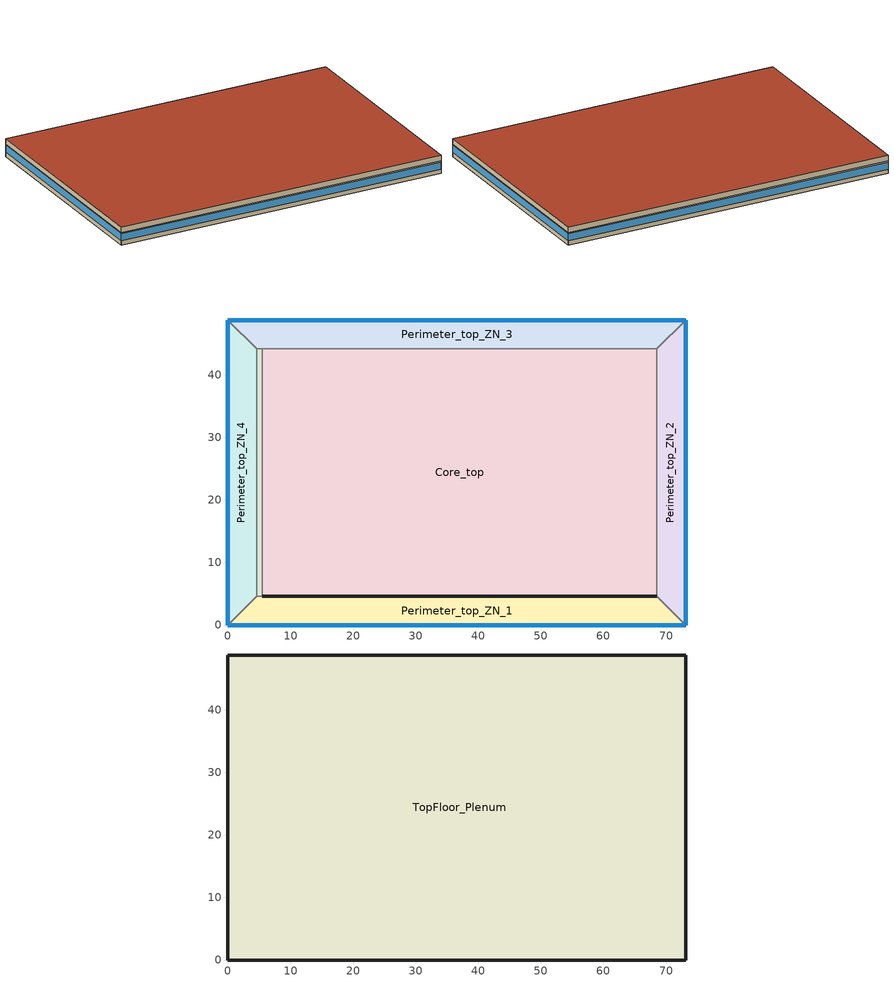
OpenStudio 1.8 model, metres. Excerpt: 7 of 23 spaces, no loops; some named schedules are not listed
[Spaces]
DataCenter_top_ZN_6
 floor adiabatic (Floor Adiabatic construction): 5.49,44.16 5.49,4.57 4.57,4.57 4.57,44.16 z33.54
 wall to Perimeter_top_ZN_4: 4.57,44.16 4.57,4.57 z33.54:36.28
 wall to Core_top: 5.49,4.57 5.49,44.16 z33.54:36.28
 wall to Perimeter_top_ZN_3: 5.49,44.16 4.57,44.16 z33.54:36.28
 wall to Perimeter_top_ZN_1: 4.57,4.57 5.49,4.57 z33.54:36.28
Perimeter_top_ZN_3
 floor adiabatic (Floor Adiabatic construction): 73.11,48.74 68.53,44.16 4.57,44.16 0,48.74 z33.54
 wall outside: 73.11,48.74 0,48.74 z33.54:36.28
 wall to Core_top: 5.49,44.16 68.53,44.16 z33.54:36.28
 wall to Perimeter_top_ZN_2: 68.53,44.16 73.11,48.74 z33.54:36.28
 wall to Perimeter_top_ZN_4: 0,48.74 4.57,44.16 z33.54:36.28
 window: 73.11,48.74 0,48.74 z34.45:36.04
Core_top
 floor adiabatic (Floor Adiabatic construction): 68.53,44.16 68.53,4.57 5.49,4.57 5.49,44.16 z33.54
 wall to Perimeter_bot_ZN_1: 5.49,4.57 68.53,4.57 z33.54:36.28
 wall to Perimeter_top_ZN_2: 68.53,4.57 68.53,44.16 z33.54:36.28
Perimeter_top_ZN_2
 floor adiabatic (Floor Adiabatic construction): 73.11,48.74 73.11,0 68.53,4.57 68.53,44.16 z33.54
 wall outside: 73.11,0 73.11,48.74 z33.54:36.28
 wall to Perimeter_top_ZN_1: 68.53,4.57 73.11,0 z33.54:36.28
 window: 73.11,0 73.11,48.74 z34.45:36.04
Perimeter_top_ZN_1
 floor adiabatic (Floor Adiabatic construction): 68.53,4.57 73.11,0 0,0 4.57,4.57 z33.54
 wall outside: 0,0 73.11,0 / 68.53,4.57 5.49,4.57 z33.54:36.28
 wall to Perimeter_top_ZN_4: 4.57,4.57 0,0 z33.54:36.28
 window: 0,0 73.11,0 z34.45:36.04
Perimeter_top_ZN_4
 floor adiabatic (Floor Adiabatic construction): 0,48.74 4.57,44.16 4.57,4.57 0,0 z33.54
 wall outside: 0,48.74 0,0 z33.54:36.28
 window: 0,48.74 0,0 z34.45:36.04
TopFloor_Plenum
 floor to Perimeter_top_ZN_3: 4.57,44.16 0,48.74 73.11,48.74 68.53,44.16 z36.28
 floor to Perimeter_top_ZN_2: 68.53,4.57 68.53,44.16 73.11,48.74 73.11,0 z36.28
 floor to Perimeter_top_ZN_1: 0,0 4.57,4.57 68.53,4.57 73.11,0 z36.28
 floor to Perimeter_top_ZN_4: 0,48.74 4.57,44.16 4.57,4.57 0,0 z36.28
 floor to DataCenter_top_ZN_6: 4.57,4.57 4.57,44.16 5.49,44.16 5.49,4.57 z36.28
 floor to Core_top: 5.49,4.57 5.49,44.16 68.53,44.16 68.53,4.57 z36.28
 wall outside: 0,0 73.11,0 73.11,48.74 0,48.74 0,0 z36.28:37.5
 roof outside: 73.11,0 73.11,48.74 0,48.74 0,0 z37.5
[Building]
90.1-2010-LargeOffice-ASHRAE 169-2006-5A created: 2015-08-18 15:36:52 -0600: North Axis {deg}=0; Default Construction Set=90.1-2010 - Office - ASHRAE 169-2006-5A
[Site]
Chicago Ohare Intl Ap_IL_USA: Latitude {deg}=41.98; Longitude {deg}=-87.92; Time Zone {hr}=-6; Elevation {m}=201
[Site:GroundTemperature:BuildingSurface]
19.527, 19.502, 19.536, 19.598, 20.002, 21.64, 22.225, 22.375, 21.449, 20.121, 19.802, 19.633
[Site:WaterMainsTemperature]
Calculation Method=Correlation; Annual Average Outdoor Air Temperature {C}=9.925; Maximum Difference In Monthly Average Outdoor Air Temperatures {deltaC}=28.7
[SizingPeriod:DesignDay] Barometric Pressure {Pa}=98934; Sky Clearness=0; Rain Indicator=0; Snow Indicator=0; Day of Month=21; Daylight Saving Time Indicator=0; Humidity Indicating Type=Wetbulb; Dry-Bulb Temperature Range Modifier Type=DefaultMultipliers
Name | Maximum Dry-Bulb Temperature {C} | Daily Dry-Bulb Temperature Range {deltaC} | Humidity Indicating Conditions at Maximum Dry-Bulb {BasedOnField A3} | Wind Speed {m/s} | Wind Direction {deg} | Month | Day Type | Solar Model Indicator | ASHRAE Taub | ASHRAE Taud
Chicago Ohare Intl Ap Ann Clg .4% Condns DB=>MWB | 33.3 | 10.5 | 23.7 | 5.2 | 230 | 7 | SummerDesignDay | ASHRAETau | 0.455 | 2.05
Chicago Ohare Intl Ap Ann Htg 99.6% Condns DB | -20 | 0 | -20 | 4.9 | 270 | 1 | WinterDesignDay | ASHRAEClearSky
[Material:NoMass] Thermal Absorptance=0.9; Solar Absorptance=0.7
Name | Roughness | Thermal Resistance {m2-K/W} | Visible Absorptance
CP02 CARPET PAD | VeryRough | 0.21648 | 0.8
Nonres_Floor_Insulation | MediumSmooth | 2.88292 | 0.7
Typical Insulation R-10.94 | Smooth | 1.92744 | 0.7
Typical Carpet Pad | Smooth | 0.21648 | 0.8
Typical Insulation R-13.45 | Smooth | 2.368 | 0.7
Typical Insulation R-19.72 | Smooth | 3.4722 | 0.7
Typical Insulation R-0.58 | Smooth | 0.101875 | 0.7
Typical Insulation R-1.15 | Smooth | 0.202527 | 0.7
[Material]
Name | Roughness | Thickness {m} | Conductivity {W/m-K} | Density {kg/m3} | Specific Heat {J/kg-K} | Thermal Absorptance | Solar Absorptance | Visible Absorptance
100mm Normalweight concrete floor | MediumSmooth | 0.1016 | 2.31 | 2322 | 832
G01 13mm gypsum board | Smooth | 0.0127 | 0.16 | 800 | 1090 | 0.9 | 0.7 | 0.5
4 in. Normalweight Concrete Floor | MediumRough | 0.1016 | 2.31 | 2322 | 832 | 0.9 | 0.7 | 0.7
25mm Stucco | Smooth | 0.0254 | 0.72 | 1856 | 840 | 0.9 | 0.7 | 0.7
5/8 in. Gypsum Board | MediumSmooth | 0.0159 | 0.16 | 800 | 1090 | 0.9 | 0.7 | 0.7
Roof Membrane | VeryRough | 0.0095 | 0.16 | 1121.29 | 1460 | 0.9 | 0.77 | 0.7
Metal Roof Surface; F08 Metal surface | Smooth | 0.0008 | 45.28 | 7824 | 500 | 0.9 | 0.7 | 0.7
6 in. Normalweight Concrete Floor | MediumRough | 0.1524 | 2.31 | 2322 | 832 | 0.9 | 0.7 | 0.7
8 in. Concrete Block Basement Wall | MediumRough | 0.2032 | 1.326 | 1842 | 912 | 0.9 | 0.7 | 0.7
G05 25mm wood | MediumSmooth | 0.0254 | 0.15 | 608 | 1630 | 0.9 | 0.5 | 0.5
Std Wood 6inch | MediumSmooth | 0.15 | 0.12 | 540 | 1210 | 0.9 | 0.7 | 0.7
[Construction]
Floor Adiabatic construction: CP02 CARPET PAD, 100mm Normalweight concrete floor, Nonres_Floor_Insulation
Typical Insulated Exterior Mass Floor R-13.51: Typical Insulation R-10.94, 4 in. Normalweight Concrete Floor, Typical Carpet Pad
Typical Insulated Steel Framed Exterior Wall R-15.63: 25mm Stucco, 5/8 in. Gypsum Board, Typical Insulation R-13.45, 5/8 in. Gypsum Board
Typical IEAD Roof R-20.83: Roof Membrane, Typical Insulation R-19.72, Metal Roof Surface
Typical Interior Floor: 100mm Normalweight concrete floor, CP02 CARPET PAD
Typical Interior Wall: G01 13mm gypsum board, G01 13mm gypsum board
Typical Interior Ceiling: CP02 CARPET PAD, 100mm Normalweight concrete floor
Typical Insulated Carpeted 6in Slab Floor: 6 in. Normalweight Concrete Floor, Typical Carpet Pad
Typical Insulated Basement Mass Wall: 8 in. Concrete Block Basement Wall
U 0.48 SHGC 0.40 Dbl Ref-D Clr 6mm/13mm: REF D CLEAR 6MM, AIR 13MM, CLEAR 6MM
Typical Insulated Metal Door R-1.43: F08 Metal surface, Typical Insulation R-0.58
Typical Overhead Door R-2.0: Typical Insulation R-1.15
U 1.17 SHGC 0.49 Sgl Ref-D Clr 6mm: REF D CLEAR 6MM
Typical Interior Window: Clear 3mm
Typical Interior Door; Typical Interior Partition: G05 25mm wood
InteriorFurnishings: Std Wood 6inch
[DefaultConstructionSet]
90.1-2010 - Office - ASHRAE 169-2006-5A: Default Exterior Surface Constructions=Default Surface Constructions 1; Default Interior Surface Constructions=Default Surface Constructions 2; Default Ground Contact Surface Constructions=Default Surface Constructions 3; Default Exterior SubSurface Constructions=Default Sub Surface Constructions 1; Default Interior SubSurface Constructions=Default Sub Surface Constructions 2; Interior Partition Construction=Typical Interior Partition
[DefaultSurfaceConstructions]
Name | Floor Construction | Wall Construction | Roof Ceiling Construction
Default Surface Constructions 1 | Typical Insulated Exterior Mass Floor R-13.51 | Typical Insulated Steel Framed Exterior Wall R-15.63 | Typical IEAD Roof R-20.83
Default Surface Constructions 2 | Typical Interior Floor | Typical Interior Wall | Typical Interior Ceiling
Default Surface Constructions 3 | Typical Insulated Carpeted 6in Slab Floor | Typical Insulated Basement Mass Wall
[DefaultSubSurfaceConstructions]
Name | Fixed Window Construction | Operable Window Construction | Door Construction | Overhead Door Construction | Skylight Construction | Tubular Daylight Dome Construction | Tubular Daylight Diffuser Construction
Default Sub Surface Constructions 1 | U 0.48 SHGC 0.40 Dbl Ref-D Clr 6mm/13mm | U 0.48 SHGC 0.40 Dbl Ref-D Clr 6mm/13mm | Typical Insulated Metal Door R-1.43 | Typical Overhead Door R-2.0 | U 1.17 SHGC 0.49 Sgl Ref-D Clr 6mm | Typical Interior Window | Typical Interior Window
Default Sub Surface Constructions 2 | Typical Interior Window | Typical Interior Window | Typical Interior Door
[WindowMaterial:Glazing] Optical Data Type=SpectralAverage; Infrared Transmittance at Normal Incidence=0; Front Side Infrared Hemispherical Emissivity=0.84; Conductivity {W/m-K}=0.9; Dirt Correction Factor for Solar and Visible Transmittance=1; Solar Diffusing=No
Name | Thickness {m} | Solar Transmittance at Normal Incidence | Front Side Solar Reflectance at Normal Incidence | Back Side Solar Reflectance at Normal Incidence | Visible Transmittance at Normal Incidence | Front Side Visible Reflectance at Normal Incidence | Back Side Visible Reflectance at Normal Incidence | Back Side Infrared Hemispherical Emissivity
REF D CLEAR 6MM | 0.006 | 0.429 | 0.308 | 0.379 | 0.334 | 0.453 | 0.505 | 0.82
CLEAR 6MM | 0.006 | 0.775 | 0.071 | 0.071 | 0.881 | 0.08 | 0.08 | 0.84
Clear 3mm | 0.003 | 0.837 | 0.075 | 0.075 | 0.898 | 0.081 | 0.081 | 0.84
[WindowMaterial:Gas]
AIR 13MM: Gas Type=Air; Thickness {m}=0.0127
[Space]
Name | Space Type | Thermal Zone | Part of Total Floor Area
DataCenter_top_ZN_6 | 90.1-2010 - Office - WholeBuilding - Lg Office | DataCenter_top_ZN_6 ZN
Perimeter_top_ZN_3 | 90.1-2010 - Office - WholeBuilding - Lg Office | Perimeter_top_ZN_3 ZN | Yes
Core_top | 90.1-2010 - Office - WholeBuilding - Lg Office | Core_top ZN | Yes
Perimeter_top_ZN_2 | 90.1-2010 - Office - WholeBuilding - Lg Office | Perimeter_top_ZN_2 ZN | Yes
Perimeter_top_ZN_1 | 90.1-2010 - Office - WholeBuilding - Lg Office | Perimeter_top_ZN_1 ZN | Yes
TopFloor_Plenum |  | TopFloor_Plenum ZN | No
Perimeter_top_ZN_4 | 90.1-2010 - Office - WholeBuilding - Lg Office | Perimeter_top_ZN_4 ZN | Yes
[SpaceType]
90.1-2010 - Office - WholeBuilding - Lg Office: Default Schedule Set=90.1-2010 - Office - WholeBuilding - Lg Office Schedule Set; Design Specification Outdoor Air Object=90.1-2010 - Office - WholeBuilding - Lg Office Ventilation; Standards Building Type=Office; Standards Space Type=WholeBuilding - Lg Office
[DefaultScheduleSet]
90.1-2010 - Office - WholeBuilding - Lg Office Schedule Set: Number of People Schedule=OfficeLarge BLDG_OCC_SCH; People Activity Level Schedule=OfficeLarge ACTIVITY_SCH; Lighting Schedule=OfficeLarge BLDG_LIGHT_SCH; Electric Equipment Schedule=OfficeLarge BLDG_EQUIP_SCH; Infiltration Schedule=OfficeMedium INFIL_SCH_PNNL
[Lights:Definition]
90.1-2010 - Office - WholeBuilding - Lg Office Lights Definition: Design Level Calculation Method=Watts/Area; Watts per Space Floor Area {W/m2}=9.68752; Fraction Radiant=0.4; Fraction Visible=0.2; Return Air Fraction=0.4
[Lights]
90.1-2010 - Office - WholeBuilding - Lg Office Lights: Lights Definition=90.1-2010 - Office - WholeBuilding - Lg Office Lights Definition; Space or SpaceType=90.1-2010 - Office - WholeBuilding - Lg Office
[DesignSpecification:OutdoorAir]
90.1-2010 - Office - WholeBuilding - Lg Office Ventilation: Outdoor Air Method=Sum; Outdoor Air Flow per Floor Area {m3/s-m2}=0.004318
[People:Definition]
90.1-2010 - Office - WholeBuilding - Lg Office People Definition: Number of People Calculation Method=People/Area; People per Space Floor Area {person/m2}=0.0538196; Fraction Radiant=0.3
[People]
90.1-2010 - Office - WholeBuilding - Lg Office People: People Definition=90.1-2010 - Office - WholeBuilding - Lg Office People Definition; Space or SpaceType=90.1-2010 - Office - WholeBuilding - Lg Office
[ElectricEquipment:Definition]
90.1-2010 - Office - WholeBuilding - Lg Office Electric Equipment Definition: Design Level Calculation Method=Watts/Area; Watts per Space Floor Area {W/m2}=10.7639; Fraction Latent=0; Fraction Radiant=0.5; Fraction Lost=0
[ElectricEquipment]
90.1-2010 - Office - WholeBuilding - Lg Office Electric Equipment: Electric Equipment Definition=90.1-2010 - Office - WholeBuilding - Lg Office Electric Equipment Definition; Space or SpaceType=90.1-2010 - Office - WholeBuilding - Lg Office
[ThermostatSetpoint:DualSetpoint]
90.1-2010 - Office - WholeBuilding - Lg Office Thermostat: Heating Setpoint Temperature Schedule=OfficeLarge HTGSETP_DC_SCH; Cooling Setpoint Temperature Schedule=OfficeLarge CLGSETP_DC_SCH
[SpaceInfiltration:DesignFlowRate] Schedule=Always On Discrete; Design Flow Rate Calculation Method=Flow/ExteriorArea; Constant Term Coefficient=0; Temperature Term Coefficient=0; Velocity Term Coefficient=0.224; Velocity Squared Term Coefficient=0
Name | Space or SpaceType | Flow per Exterior Surface Area {m3/s-m2}
Perimeter_top_ZN_1 Infiltration | Perimeter_top_ZN_1 | 0.000569573
Perimeter_top_ZN_2 Infiltration | Perimeter_top_ZN_2 | 0.000569573
Perimeter_top_ZN_3 Infiltration | Perimeter_top_ZN_3 | 0.000569573
Perimeter_top_ZN_4 Infiltration | Perimeter_top_ZN_4 | 0.000569573
TopFloor_Plenum Infiltration | TopFloor_Plenum | 4.38381e-05
[InternalMass:Definition]
Internal Mass Definition 1: Construction=InteriorFurnishings; Design Level Calculation Method=SurfaceArea/Area; Surface Area per Space Floor Area=2
[InternalMass] Internal Mass Definition=Internal Mass Definition 1
Name | Space or SpaceType
Perimeter_top_ZN_1 Mass | Perimeter_top_ZN_1
Perimeter_top_ZN_2 Mass | Perimeter_top_ZN_2
Perimeter_top_ZN_3 Mass | Perimeter_top_ZN_3
Perimeter_top_ZN_4 Mass | Perimeter_top_ZN_4
Core_top Mass | Core_top
DataCenter_top_ZN_6 Mass | DataCenter_top_ZN_6
[ThermalZone] Use Ideal Air Loads=No
Name | Primary Daylighting Control | Fraction of Zone Controlled by Primary Daylighting Control | Thermostat
Perimeter_top_ZN_4 ZN | Perimeter_top_ZN_4 Daylt Sensor 1 | 0.572324 | 90.1-2010 - Office - WholeBuilding - Lg Office Thermostat
Perimeter_top_ZN_1 ZN | Perimeter_top_ZN_1 Daylt Sensor 1 | 0.5632 | 90.1-2010 - Office - WholeBuilding - Lg Office Thermostat
DataCenter_top_ZN_6 ZN; Core_top ZN |  |  | 90.1-2010 - Office - WholeBuilding - Lg Office Thermostat
Perimeter_top_ZN_3 ZN | Perimeter_top_ZN_3 Daylt Sensor 1 | 0.563212 | 90.1-2010 - Office - WholeBuilding - Lg Office Thermostat
TopFloor_Plenum ZN
Perimeter_top_ZN_2 ZN | Perimeter_top_ZN_2 Daylt Sensor 1 | 0.572324 | 90.1-2010 - Office - WholeBuilding - Lg Office Thermostat
[Sizing:Zone]
TopFloor_Plenum ZN: Zone Cooling Design Supply Air Temperature {C}=14; Zone Heating Design Supply Air Temperature {C}=40; Zone Cooling Design Supply Air Humidity Ratio {kg-H2O/kg-air}=0.0085; Zone Heating Design Supply Air Humidity Ratio {kg-H2O/kg-air}=0.008; Cooling Design Air Flow Method=DesignDay; Heating Design Air Flow Method=DesignDay
[AvailabilityManager:Scheduled] Schedule=OfficeLarge HVACOperationSchd
Availability Manager Scheduled 1; Availability Manager Scheduled 2; Availability Manager Scheduled 3; Availability Manager Scheduled 4; Availability Manager Scheduled 5; Availability Manager Scheduled 6; Availability Manager Scheduled 7; Availability Manager Scheduled 8
[AvailabilityManager:NightCycle] Control Type=CycleOnAny
Availability Manager Night Cycle 1; Availability Manager Night Cycle 2; Availability Manager Night Cycle 3; Availability Manager Night Cycle 4; Availability Manager Night Cycle 5; Availability Manager Night Cycle 6; Availability Manager Night Cycle 7; Availability Manager Night Cycle 8
[Controller:WaterCoil] Minimum Actuated Flow {m3/s}=0
Name | Action | Controller Convergence Tolerance {deltaC}
VAV_bot WITH REHEAT Main Htg Coil Controller; Controller Water Coil 1; Controller Water Coil 2; Controller Water Coil 3; Controller Water Coil 4; Controller Water Coil 5; VAV_mid WITH REHEAT Main Htg Coil Controller; Controller Water Coil 6; Controller Water Coil 7; Controller Water Coil 8; Controller Water Coil 9; Controller Water Coil 10; VAV_top WITH REHEAT Main Htg Coil Controller; Controller Water Coil 11; Controller Water Coil 12; Controller Water Coil 13; Controller Water Coil 14; Controller Water Coil 15; Controller Water Coil 16 | Normal | 0.0001
VAV_bot WITH REHEAT Clg Coil Controller; VAV_mid WITH REHEAT Clg Coil Controller; VAV_top WITH REHEAT Clg Coil Controller; Controller Water Coil 17 | Reverse
[Exterior:Lights:Definition]
Name | Design Level {W}
Occ Sensing Exterior Lights Def | 43305.1
NonDimming Exterior Lights Def | 12979.2
[Exterior:Lights] Control Option=AstronomicalClock
Name | Exterior Lights Definition | Schedule
Occ Sensing Exterior Lights Def | Occ Sensing Exterior Lights Def | OfficeLarge Exterior_lighting_schedule_b
NonDimming Exterior Lights Def | NonDimming Exterior Lights Def | OfficeLarge Exterior_lighting_schedule_a
[HeatExchanger:AirToAir:SensibleAndLatent] Availability Schedule=Always On Discrete; Nominal Supply Air Flow Rate {m3/s}=autosize; Sensible Effectiveness at 100% Heating Air Flow=0.7; Latent Effectiveness at 100% Heating Air Flow=0.6; Sensible Effectiveness at 75% Heating Air Flow=0.7; Latent Effectiveness at 75% Heating Air Flow=0.6; Sensible Effectiveness at 100% Cooling Air Flow=0.75; Latent Effectiveness at 100% Cooling Air Flow=0.6; Sensible Effectiveness at 75% Cooling Air Flow=0.75; Latent Effectiveness at 75% Cooling Air Flow=0.6; Supply Air Outlet Temperature Control=Yes; Heat Exchanger Type=Rotary; Frost Control Type=ExhaustOnly; Threshold Temperature {C}=-23.3; Initial Defrost Time Fraction=0.167; Rate of Defrost Time Fraction Increase {1/K}=1.44; Economizer Lockout=Yes
Name | Nominal Electric Power {W}
CAV_bas ERV | 8661.12
DataCenter_basement_ZN_6 ZN PSZ Data Center ERV | 2477.97
DataCenter_bot_ZN_6 ZN PSZ Data Center ERV; DataCenter_mid_ZN_6 ZN PSZ Data Center ERV; DataCenter_top_ZN_6 ZN PSZ Data Center ERV | 162.162
VAV_bot WITH REHEAT ERV | 11050.1
VAV_mid WITH REHEAT ERV | 11175.4
VAV_top WITH REHEAT ERV | 11208.6
[SetpointManager:OutdoorAirPretreat] Minimum Setpoint Temperature {C}=-99; Maximum Setpoint Temperature {C}=99; Minimum Setpoint Humidity Ratio {kgWater/kgDryAir}=1e-005; Maximum Setpoint Humidity Ratio {kgWater/kgDryAir}=1
Setpoint Manager Outdoor Air Pretreat 1; Setpoint Manager Outdoor Air Pretreat 2; Setpoint Manager Outdoor Air Pretreat 3; Setpoint Manager Outdoor Air Pretreat 4; Setpoint Manager Outdoor Air Pretreat 5; Setpoint Manager Outdoor Air Pretreat 6; Setpoint Manager Outdoor Air Pretreat 7; Setpoint Manager Outdoor Air Pretreat 8
[Daylighting:Control] Position Z-Coordinate {m}=34.451; Illuminance Setpoint {lux}=300; Lighting Control Type=Stepped; Number of Stepped Control Steps=3
Name | Space | Position X-Coordinate {m} | Position Y-Coordinate {m}
Perimeter_top_ZN_1 Daylt Sensor 1 | Perimeter_top_ZN_1 | 36.5535 | 2.5
Perimeter_top_ZN_2 Daylt Sensor 1 | Perimeter_top_ZN_2 | 70.6072 | 24.369
Perimeter_top_ZN_3 Daylt Sensor 1 | Perimeter_top_ZN_3 | 36.5535 | 46.2381
Perimeter_top_ZN_4 Daylt Sensor 1 | Perimeter_top_ZN_4 | 2.5 | 24.369
[Schedule:Ruleset]
Name | Default Day Schedule | Summer Design Day Schedule | Winter Design Day Schedule
OfficeLarge BLDG_LIGHT_SCH | OfficeLarge BLDG_LIGHT_SCH Default | OfficeLarge BLDG_LIGHT_SCH Summer Design Day 1 | OfficeLarge BLDG_LIGHT_SCH Winter Design Day
OfficeLarge BLDG_OCC_SCH | OfficeLarge BLDG_OCC_SCH Default | OfficeLarge BLDG_OCC_SCH Summer Design Day 1 | OfficeLarge BLDG_OCC_SCH Winter Design Day
OfficeLarge ACTIVITY_SCH | OfficeLarge ACTIVITY_SCH Default | OfficeLarge ACTIVITY_SCH Summer Design Day | OfficeLarge ACTIVITY_SCH Winter Design Day
OfficeMedium INFIL_SCH_PNNL | OfficeMedium INFIL_SCH_PNNL Default | OfficeMedium INFIL_SCH_PNNL Summer Design Day | OfficeMedium INFIL_SCH_PNNL Winter Design Day
OfficeLarge BLDG_EQUIP_SCH | OfficeLarge BLDG_EQUIP_SCH Default | OfficeLarge BLDG_EQUIP_SCH Summer Design Day 1 | OfficeLarge BLDG_EQUIP_SCH Winter Design Day
OfficeLarge HTGSETP_DC_SCH | OfficeLarge HTGSETP_DC_SCH Default | OfficeLarge HTGSETP_DC_SCH Summer Design Day | OfficeLarge HTGSETP_DC_SCH Winter Design Day
OfficeLarge CLGSETP_DC_SCH | OfficeLarge CLGSETP_DC_SCH Default | OfficeLarge CLGSETP_DC_SCH Summer Design Day | OfficeLarge CLGSETP_DC_SCH Winter Design Day
OfficeLarge HVACOperationSchd | OfficeLarge HVACOperationSchd Default | OfficeLarge HVACOperationSchd Summer Design Day | OfficeLarge HVACOperationSchd Winter Design Day
OfficeLarge Exterior_lighting_schedule_b | OfficeLarge Exterior_lighting_schedule_b Default | OfficeLarge Exterior_lighting_schedule_b Summer Design Day | OfficeLarge Exterior_lighting_schedule_b Winter Design Day
OfficeLarge Exterior_lighting_schedule_a | OfficeLarge Exterior_lighting_schedule_a Default | OfficeLarge Exterior_lighting_schedule_a Summer Design Day | OfficeLarge Exterior_lighting_schedule_a Winter Design Day
[Schedule:Day]
OfficeLarge BLDG_LIGHT_SCH Default: 24, 0, 0.05
OfficeLarge BLDG_LIGHT_SCH Summer Design Day 1; OfficeMedium INFIL_SCH_PNNL Default; OfficeLarge BLDG_EQUIP_SCH Summer Design Day 1: 24, 0, 1
OfficeLarge BLDG_LIGHT_SCH Winter Design Day; OfficeLarge BLDG_OCC_SCH Winter Design Day; OfficeLarge BLDG_EQUIP_SCH Winter Design Day; OfficeLarge HTGSETP_DC_SCH Default; OfficeLarge HTGSETP_DC_SCH Winter Design Day; OfficeLarge HTGSETP_DC_SCH Summer Design Day; OfficeLarge CLGSETP_DC_SCH Default: 24, 0, 0
OfficeLarge BLDG_OCC_SCH Default: 6, 0, 0, 18, 0, 0.05, 24, 0, 0
OfficeLarge BLDG_OCC_SCH Summer Design Day 1: 6, 0, 0, 22, 0, 1, 24, 0, 0.05
OfficeLarge ACTIVITY_SCH Default; OfficeLarge ACTIVITY_SCH Winter Design Day; OfficeLarge ACTIVITY_SCH Summer Design Day: 24, 0, 120
OfficeMedium INFIL_SCH_PNNL Summer Design Day: 6, 0, 1, 22, 0, 0.25, 24, 0, 1
OfficeMedium INFIL_SCH_PNNL Winter Design Day: 6, 0, 1, 18, 0, 0.25, 24, 0, 1
OfficeLarge BLDG_EQUIP_SCH Default: 24, 0, 0.3
OfficeLarge CLGSETP_DC_SCH Winter Design Day; OfficeLarge CLGSETP_DC_SCH Summer Design Day: 24, 0, 27
OfficeLarge Exterior_lighting_schedule_b Default; OfficeLarge Exterior_lighting_schedule_b Winter Design Day; OfficeLarge Exterior_lighting_schedule_b Summer Design Day: 6, 0, 0, 24, 0, 0.7
OfficeLarge Exterior_lighting_schedule_a Default; OfficeLarge Exterior_lighting_schedule_a Winter Design Day; OfficeLarge Exterior_lighting_schedule_a Summer Design Day: 6, 0, 0, 24, 0, 1
[Schedule:Rule] Date Specification Type=DateRange; Start Month=1; Start Day=1; End Month=12; End Day=31
Name | Schedule Ruleset | Rule Order | Day Schedule | Apply Saturday | Apply Monday | Apply Tuesday | Apply Wednesday | Apply Thursday | Apply Friday
Schedule Rule 1 | OfficeLarge BLDG_LIGHT_SCH | 1 | OfficeLarge BLDG_LIGHT_SCH Summer Design Day | Yes
Schedule Rule 2 | OfficeLarge BLDG_LIGHT_SCH | 0 | OfficeLarge BLDG_LIGHT_SCH Summer Design Day 2 |  | Yes | Yes | Yes | Yes | Yes
Schedule Rule 3 | OfficeLarge BLDG_OCC_SCH | 1 | OfficeLarge BLDG_OCC_SCH Summer Design Day | Yes
Schedule Rule 4 | OfficeLarge BLDG_OCC_SCH | 0 | OfficeLarge BLDG_OCC_SCH Summer Design Day 2 |  | Yes | Yes | Yes | Yes | Yes
Schedule Rule 7 | OfficeLarge BLDG_EQUIP_SCH | 1 | OfficeLarge BLDG_EQUIP_SCH Summer Design Day | Yes
Schedule Rule 8 | OfficeLarge BLDG_EQUIP_SCH | 0 | OfficeLarge BLDG_EQUIP_SCH Summer Design Day 2 |  | Yes | Yes | Yes | Yes | Yes
[Schedule:Constant]
Always On Discrete: Value=1
